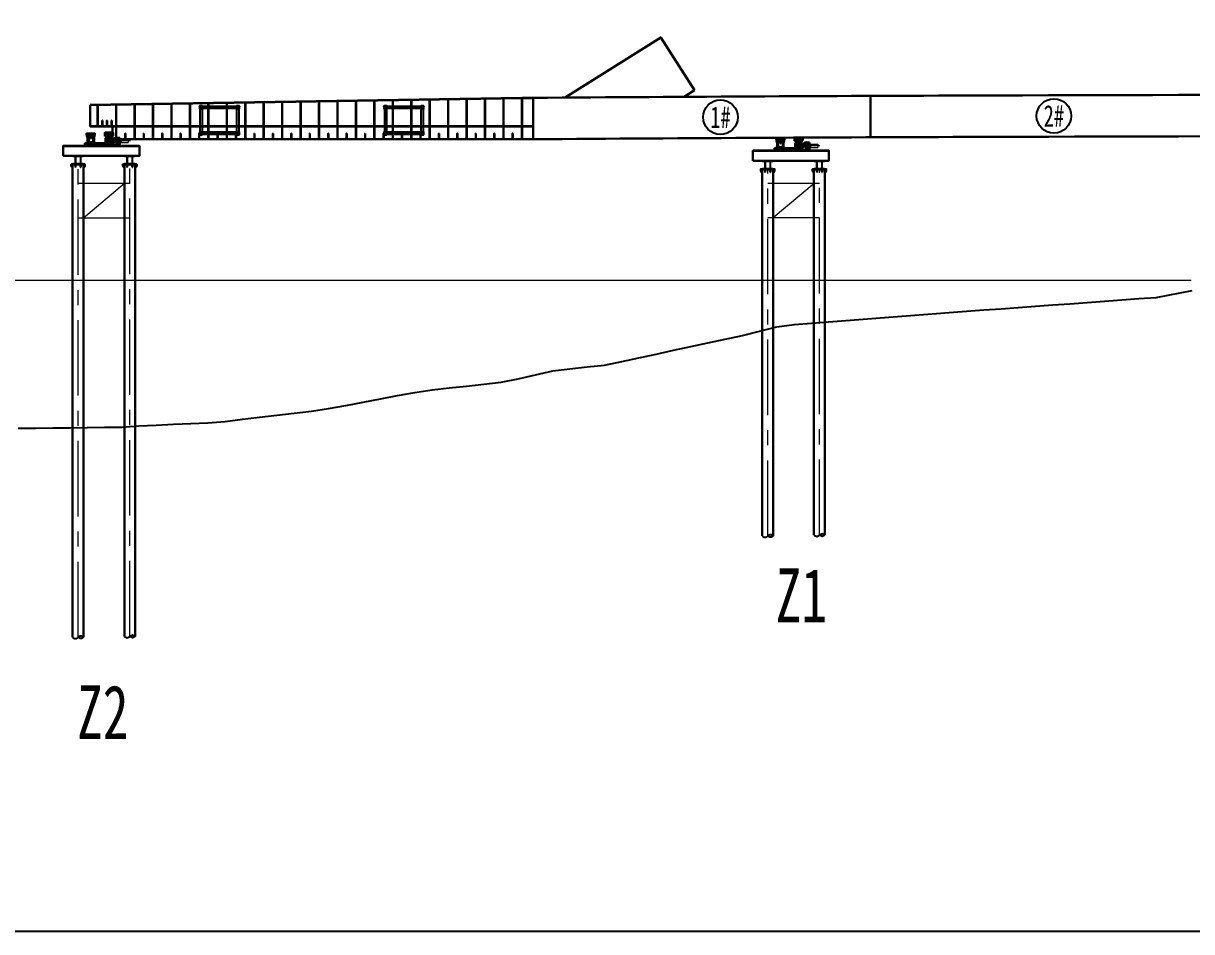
# Model space of a CAD drawing. Extents: x 1767995 to 4174245, y 542814 to 862564.
# Drawn here: x 2002967 to 2070730, y 542814 to 595463 of the extents above; entities that cross this region are included whole.
import ezdxf
from ezdxf.enums import TextEntityAlignment as Align
from ezdxf.lldxf.tags import DXFTag

# ---------------------------------------------------------------- set-up
doc = ezdxf.new("R2010")
doc.units = 0
doc.header["$LTSCALE"] = 3500
for name, pattern in [('ACAD_ISO02W100', [15, 12, -3]), ('CENTER', [2, 1.25, -0.25, 0.25, -0.25]), ('CENTER8', [6.35, 3.96875, -0.79375, 0.79375, -0.79375]), ('CENTERX2', [101.6, 63.5, -12.7, 12.7, -12.7]), ('DASHED', [0.75, 0.5, -0.25]), ('LINEL4', [12.5, 7.5, -2, 1, -2])]:
    doc.linetypes.add(name, pattern=pattern)
doc.layers.get('Defpoints').update_dxf_attribs({"color": 8})
for name, color, linetype, lineweight in [('0 尺寸线', 4, 'Continuous', 18), ('1 BZ 标注', 2, 'Continuous', 13), ('1粗实线', 1, 'Continuous', 30), ('3中心线', 6, 'CENTER', 18), ('5文本', 7, 'Continuous', 15), ('AM_0', 7, 'Continuous', 50), ('中心线', 2, 'CENTER', 15), ('尺寸标注', 3, 'Continuous', 18), ('文字', 7, 'Continuous', 15), ('标注', 3, 'Continuous', 18), ('桥 构造粗实', 1, 'Continuous', 30), ('隐藏 (ISO)', 2, 'DASHED', 9)]:
    doc.layers.add(name, color=color, linetype=linetype, lineweight=lineweight)
for name, color, linetype in [('M_Prof', 2, 'Continuous'), ('卡特粗实线', 7, 'Continuous'), ('点划线', 6, 'CENTER'), ('纵_地面线', 30, 'Continuous')]:
    doc.layers.add(name, color=color, linetype=linetype)
doc.styles.add('图内文字', font='仿宋_GB2312.TTF', dxfattribs={"width": 0.7})
tags = doc.linetypes.add('DASHDOT0', pattern=[1, 0.4, -0.3, 0, -0.3]).pattern_tags.tags
tags[10:11] = [DXFTag(74, 4), DXFTag(75, 0), DXFTag(340, '0'), DXFTag(46, 0.0), DXFTag(50, 0.0), DXFTag(44, 0.0), DXFTag(45, 0.0)]
tags[8:9] = [DXFTag(74, 4), DXFTag(75, 0), DXFTag(340, '0'), DXFTag(46, 0.0), DXFTag(50, 0.0), DXFTag(44, 0.0), DXFTag(45, 0.0)]
tags[6:7] = [DXFTag(74, 4), DXFTag(75, 0), DXFTag(340, '0'), DXFTag(46, 0.0), DXFTag(50, 0.0), DXFTag(44, 0.0), DXFTag(45, 0.0)]
tags[4:5] = [DXFTag(74, 4), DXFTag(75, 0), DXFTag(340, '0'), DXFTag(46, 0.0), DXFTag(50, 0.0), DXFTag(44, 0.0), DXFTag(45, 0.0)]

# ---------------------------------------------------------------- blocks, each defined once
blk = doc.blocks.new('SW_CENTERMARKSYMBOL_15')
at = {"color": 0, "linetype": 'Continuous', "lineweight": 0}
for p, q in [((-1, 0), (-1.21374, 0)), ((0, 0), (-0.5, 0)), ((0, 1), (0, 1.21374)), ((0, 0), (0, 0.5)), ((0, 0), (0, -0.5)), ((0, 0), (0.5, 0)), ((1, 0), (1.21374, 0)), ((0, -1), (0, -1.21374))]:
    blk.add_line(p, q, dxfattribs=at)
blk = doc.blocks.new('1234569')
at = {"layer": '尺寸标注', "color": 7, "linetype": 'CENTER8'}
for p, q in [((-196111, -679551), (-196090, -679551)), ((-196100, -679562), (-196100, -679541)), ((-196100, -679595), (-196100, -679566))]:
    blk.add_line(p, q, dxfattribs=at)
at = {"layer": '尺寸标注', "color": 7}
for points in [[(-196106, -679565), (-196106, -679565, 0.414214), (-196108, -679567), (-196108, -679575)], [(-196093, -679575), (-196093, -679567, 0.414214), (-196095, -679565), (-196095, -679565)]]:
    blk.add_lwpolyline(points, format="xyb", dxfattribs=at)
blk.add_lwpolyline([(-196095, -679575), (-196095, -679600), (-196100, -679603), (-196105, -679600), (-196105, -679575)], dxfattribs=at)
for radius in [15, 10.4]:
    blk.add_circle((-196100, -679551), radius, dxfattribs=at)
blk = doc.blocks.new('456')
at = {"layer": '尺寸标注', "color": 1, "linetype": 'DASHDOT0'}
for p, q in [((-216147, -678337), (-216154, -678337)), ((-216150, -678340), (-216150, -678333))]:
    blk.add_line(p, q, dxfattribs=at)
at = {"layer": '尺寸标注', "color": 1}
blk.add_circle((-216150, -678337), 3.5, dxfattribs=at)
blk = doc.blocks.new('321321')
at = {"layer": '尺寸标注', "color": 1, "linetype": 'DASHDOT0'}
for p, q in [((-216211, -682364), (-216218, -682364)), ((-216214, -682367), (-216214, -682360)), ((-215991, -682364), (-215998, -682364)), ((-215994, -682367), (-215994, -682360)), ((-215771, -682364), (-215778, -682364)), ((-215774, -682367), (-215774, -682360)), ((-215551, -682364), (-215558, -682364)), ((-215554, -682367), (-215554, -682360)), ((-215331, -682364), (-215338, -682364)), ((-215334, -682367), (-215334, -682360))]:
    blk.add_line(p, q, dxfattribs=at)
at = {"layer": '尺寸标注', "color": 1}
for points in [[(-216212, -682367), (-216210, -682364), (-216212, -682360), (-216216, -682361), (-216218, -682364), (-216216, -682367)], [(-215992, -682367), (-215990, -682364), (-215992, -682360), (-215996, -682361), (-215998, -682364), (-215996, -682367)], [(-215772, -682367), (-215770, -682364), (-215772, -682360), (-215776, -682361), (-215778, -682364), (-215776, -682367)], [(-215552, -682367), (-215550, -682364), (-215552, -682360), (-215556, -682361), (-215558, -682364), (-215556, -682367)], [(-215332, -682367), (-215330, -682364), (-215332, -682360), (-215336, -682361), (-215338, -682364), (-215336, -682367)]]:
    blk.add_lwpolyline(points, close=True, dxfattribs=at)
at = {"layer": '尺寸标注', "color": 4}
for centre, radius in [((-216214, -682364), 6), ((-216214, -682364), 5), ((-215994, -682364), 6), ((-215774, -682364), 6), ((-215554, -682364), 6), ((-215334, -682364), 6)]:
    blk.add_circle(centre, radius, dxfattribs=at)
at = {"layer": '尺寸标注', "color": 1}
for centre in [(-216214, -682364), (-215994, -682364), (-215774, -682364), (-215554, -682364), (-215334, -682364)]:
    blk.add_circle(centre, 5, dxfattribs=at)
at = {"layer": '尺寸标注', "color": 251}
for centre in [(-216214, -682364), (-215994, -682364), (-215774, -682364), (-215554, -682364), (-215334, -682364)]:
    blk.add_circle(centre, 3, dxfattribs=at)
blk = doc.blocks.new('0123')
at = {"layer": '尺寸标注', "color": 0}
for p, q in [((-197674, -679484), (-197674, -679478)), ((-197671, -679484), (-197671, -679509)), ((-197670, -679484), (-197670, -679478)), ((-197662, -679478), (-197662, -679484)), ((-197661, -679484), (-197661, -679509))]:
    blk.add_line(p, q, dxfattribs=at)
at = {"layer": '尺寸标注', "color": 0, "linetype": 'DASHDOT0'}
blk.add_line((-197666, -679473), (-197666, -679513), dxfattribs=at)
at = {"layer": '尺寸标注', "color": 0}
for points in [[(-197658, -679478), (-197674, -679478, 0.414214), (-197675, -679479), (-197675, -679484)], [(-197657, -679484), (-197657, -679479, 0.414214), (-197658, -679478), (-197658, -679484)]]:
    blk.add_lwpolyline(points, format="xyb", dxfattribs=at)
blk.add_lwpolyline([(-197671, -679509), (-197661, -679509), (-197666, -679513)], close=True, dxfattribs=at)
blk = doc.blocks.new('23322')
at = {"layer": '尺寸标注', "color": 0}
for p, q in [((39013, 49007), (39030, 49014)), ((39085, 48934), (39092, 48951)), ((39188, 48934), (39181, 48950)), ((39261, 49109), (39244, 49102)), ((39261, 49006), (39244, 49013))]:
    blk.add_line(p, q, dxfattribs=at)
for centre, radius in [((39021, 49010), 9), ((39022, 49106), 9), ((39137, 49058), 90), ((39137, 49058), 90), ((39089, 49173), 9), ((39089, 48942), 9), ((39184, 48942), 9), ((39185, 49173), 9), ((39252, 49010), 9), ((39253, 49105), 9)]:
    blk.add_circle(centre, radius, dxfattribs=at)
blk.add_arc((39137, 49058), 150, 296.46128, 243.53872, dxfattribs=at)
blk = doc.blocks.new('ewqwe')
h = blk.add_hatch()
h.set_pattern_fill('ANSI37', color=5, scale=4)
h.set_pattern_definition([(45, (60193.746, -5943.269), (-8.98025612, 8.98025612), []), (135, (60193.746, -5943.269), (-8.98025612, -8.98025612), [])])
h.paths.add_polyline_path([(965601, 492388), (966080, 492388), (966080, 492408), (965601, 492408)])
at = {"color": 2, "lineweight": 30}
for p, q in [((965601, 492388), (966081, 492388)), ((965601, 492208), (965601, 492378)), ((965601, 492208), (966081, 492208)), ((965601, 492188), (966081, 492188)), ((965651, 492148), (965671, 492148)), ((965706, 492208), (965706, 492368)), ((965726, 492208), (965726, 492368)), ((965831, 492208), (965831, 492368)), ((965851, 492208), (965851, 492368)), ((965956, 492208), (965956, 492368)), ((965976, 492208), (965976, 492368)), ((966011, 492148), (966031, 492148)), ((966081, 492208), (966081, 492378)), ((966081, 492188), (966081, 492208))]:
    blk.add_line(p, q, dxfattribs=at)
at = {"color": 2}
for p, q in [((965601, 492368), (965601, 492388)), ((965601, 492188), (965601, 492208))]:
    blk.add_line(p, q, dxfattribs=at)
at = {"color": 2, "lineweight": 30}
blk.add_lwpolyline([(965601, 492368), (966081, 492368), (966081, 492388)], dxfattribs=at)
at = {"layer": '0 尺寸线'}
blk.add_lwpolyline([(965601, 492388), (966081, 492388), (966081, 492408), (965601, 492408)], close=True, dxfattribs=at)
at = {"layer": '1 BZ 标注'}
for p, q in [((965651, 492148), (965671, 492148)), ((966011, 492148), (966031, 492148))]:
    blk.add_line(p, q, dxfattribs=at)
at = {"layer": '中心线', "linetype": 'CENTERX2'}
for p, q in [((965651, 492188), (965651, 492148)), ((965651, 492188), (965651, 492148)), ((965671, 492188), (965671, 492148)), ((965671, 492188), (965671, 492148)), ((965671, 492148), (966011, 492148)), ((965671, 492148), (966011, 492148)), ((966011, 492188), (966011, 492148)), ((966011, 492188), (966011, 492148)), ((966031, 492188), (966031, 492148)), ((966031, 492188), (966031, 492148))]:
    blk.add_line(p, q, dxfattribs=at)
at = {"layer": '卡特粗实线'}
blk.add_line((965976, 492208), (965996, 492208), dxfattribs=at)
blk = doc.blocks.new('A$C159A2C35')
h = blk.add_hatch()
h.set_pattern_fill('ANSI37', color=5, scale=4)
h.set_pattern_definition([(45, (-904848.285, -497628.079), (-8.98025612, 8.98025612), []), (135, (-904848.285, -497628.079), (-8.98025612, -8.98025612), [])])
h.paths.add_polyline_path([(449, 703), (928, 703), (928, 723), (449, 723)])
at = {"layer": '尺寸标注', "linetype": 'ACAD_ISO02W100', "lineweight": 30, "ltscale": 3}
h = blk.add_hatch(dxfattribs=at)
h.set_pattern_fill('ANSI32', color=3, scale=50)
h.set_pattern_definition([(45, (-39514.227, -48795.501), (-13.258252, 13.258252), []), (45, (-39505.388, -48795.501), (-13.258252, 13.258252), [])])
h.paths.add_polyline_path([(-578, 68), (-578, 48), (-175, 48), (-175, 68)])
at = {"color": 2, "lineweight": 30}
for p, q in [((448, 603), (448, 723)), ((448, 703), (928, 703)), ((553, 603), (553, 683)), ((573, 603), (573, 683)), ((678, 603), (678, 683)), ((698, 603), (698, 683)), ((803, 603), (803, 683)), ((823, 603), (823, 683)), ((928, 603), (928, 703)), ((448, 603), (928, 603)), ((448, 583), (928, 583)), ((473, 533), (473, 583)), ((473, 533), (483, 533)), ((473, 533), (522, 433)), ((483, 533), (483, 583)), ((483, 533), (532, 433)), ((522, 433), (563, 433)), ((563, 433), (563, 583)), ((814, 433), (814, 583)), ((814, 433), (856, 433)), ((894, 533), (846, 433)), ((904, 533), (856, 433)), ((894, 533), (894, 583)), ((904, 533), (904, 583))]:
    blk.add_line(p, q, dxfattribs=at)
at = {"color": 2}
for p, q in [((448, 683), (448, 703)), ((448, 583), (448, 603))]:
    blk.add_line(p, q, dxfattribs=at)
at = {"color": 5, "linetype": 'Continuous', "lineweight": 0}
for p, q in [((-771, 352), (-1493, 352)), ((-771, 172), (-1493, 172)), ((-878, 375), (-879, 375)), ((-873, 369), (-873, 365)), ((-870, 369), (-873, 369)), ((-873, 365), (-873, 352)), ((-870, 365), (-870, 369)), ((-870, 365), (-870, 352)), ((-864, 375), (-865, 375)), ((-771, 394), (-811, 394)), ((-771, 386), (-811, 386)), ((-771, 378), (-811, 378)), ((-771, 126), (-811, 126)), ((-771, 118), (-811, 118)), ((-771, 110), (-811, 110))]:
    blk.add_line(p, q, dxfattribs=at)
at = {"color": 7, "linetype": 'Continuous'}
for p, q in [((-1026, 45), (-588, 45)), ((-923, 45), (-952, 45)), ((-667, 45), (-724, 45)), ((-588, 45), (-576, 45)), ((-118, 45), (-576, 45)), ((684, 131), (688, 131)), ((686, 418), (690, 418))]:
    blk.add_line(p, q, dxfattribs=at)
at = {"color": 6, "linetype": 'Continuous'}
blk.add_line((-578, 424), (-175, 424), dxfattribs=at)
at = {"color": 5, "linetype": 'Continuous'}
for p, q in [((-546, 98), (-546, 424)), ((-207, 424), (-207, 98))]:
    blk.add_line(p, q, dxfattribs=at)
at = {"color": 5, "linetype": 'DASHED'}
for p, q in [((553, 433), (553, 583)), ((824, 433), (824, 583))]:
    blk.add_line(p, q, dxfattribs=at)
at = {"color": 2, "lineweight": 30}
blk.add_lwpolyline([(448, 683), (928, 683)], dxfattribs=at)
at = {"color": 5, "linetype": 'Continuous', "lineweight": 0}
for points in [[(-879, 375), (-879, 380), (-879, 382)], [(-864, 382), (-864, 382), (-864, 382), (-866, 382), (-867, 382), (-870, 382), (-872, 382), (-875, 382), (-877, 382), (-878, 382), (-879, 382), (-879, 382)], [(-864, 382), (-864, 380), (-864, 375)]]:
    blk.add_lwpolyline(points, dxfattribs=at)
blk.add_lwpolyline([(-811, 95), (-811, 410, -0.414214), (-809, 412), (-773, 412, -0.414214), (-771, 410), (-771, 95, -0.414214), (-773, 93), (-809, 93, -0.414214)], format="xyb", close=True, dxfattribs=at)
for points in [[(-603, 287), (-751, 287, -0.414214), (-753, 289), (-753, 310, 0.414214), (-755, 312), (-771, 312)], [(-771, 212), (-755, 212, 0.414214), (-753, 214), (-753, 235, -0.414214), (-751, 237), (-603, 237, 0.414214), (-598, 242), (-598, 282, 0.414214), (-603, 287)]]:
    blk.add_lwpolyline(points, format="xyb", dxfattribs=at)
at = {"color": 7, "linetype": 'Continuous'}
for centre, radius in [((686, 131), 8.26), ((686, 131), 7.14), ((688, 418), 8.26), ((688, 418), 7.14), ((686, 131), 2), ((688, 418), 2)]:
    blk.add_circle(centre, radius, dxfattribs=at)
at = {"color": 5, "linetype": 'Continuous', "lineweight": 0}
for points, knots in [([(-873, 369), (-875, 369), (-876, 370), (-878, 371), (-878, 371)], [0, 0, 0, 0, 0.993902, 1, 1, 1, 1]), ([(-865, 371), (-866, 371), (-867, 370), (-869, 369), (-870, 369)], [0, 0, 0, 0, 0.587839, 1, 1, 1, 1])]:
    blk.add_open_spline(points, degree=3, knots=knots, dxfattribs=at)
at = {"color": 7, "linetype": 'Continuous'}
for points in [[(680, 125), (680, 126), (678, 127), (678, 130), (678, 133), (679, 136), (681, 138), (683, 139), (686, 140), (689, 139), (692, 138), (694, 135), (695, 133), (695, 130), (694, 127), (692, 125), (690, 123), (687, 122), (684, 122), (682, 123), (681, 125), (680, 125)], [(682, 412), (682, 413), (680, 414), (680, 417), (680, 420), (681, 423), (683, 425), (685, 426), (688, 427), (691, 426), (694, 425), (696, 423), (697, 420), (697, 417), (696, 414), (694, 412), (692, 410), (689, 409), (686, 410), (684, 411), (683, 412), (682, 412)]]:
    blk.add_open_spline(points, degree=3, knots=[0, 0, 0, 0, 0.053715, 0.10743, 0.161125, 0.214803, 0.268509, 0.322226, 0.375879, 0.429453, 0.483028, 0.536683, 0.5904, 0.644106, 0.697784, 0.751479, 0.805199, 0.858879, 0.912473, 0.966037, 1, 1, 1, 1], dxfattribs=at)
at = {"layer": '0 尺寸线'}
blk.add_lwpolyline([(449, 703), (928, 703), (928, 723), (449, 723)], close=True, dxfattribs=at)
at = {"layer": '1 BZ 标注'}
for p, q in [((928, 703), (928, 683)), ((-1493, 352), (-1493, 172)), ((928, 603), (928, 583))]:
    blk.add_line(p, q, dxfattribs=at)
at = {"layer": 'AM_0', "color": 7, "lineweight": 30}
for p, q in [((-1010, 453), (-1010, 45)), ((-841, 453), (-1010, 453)), ((-990, 453), (-990, 45)), ((-877, 45), (-877, 0)), ((-841, 45), (-841, 453)), ((-811, 453), (-841, 453)), ((-811, 45), (-811, 453)), ((-761, 453), (-811, 453)), ((1006, 45), (1006, 135)), ((1026, 45), (1026, 135))]:
    blk.add_line(p, q, dxfattribs=at)
for points in [[(-1026, 45), (1026, 45), (1026, 0), (-1026, 0)], [(386, 65), (986, 65), (986, 45), (386, 45)]]:
    blk.add_lwpolyline(points, close=True, dxfattribs=at)
blk.add_lwpolyline([(1026, 135), (-511, 135, -0.414214), (-661, 285), (-661, 353, 0.414491), (-761, 453)], format="xyb", dxfattribs=at)
blk.add_lwpolyline([(-678, 45), (-678, 48), (-576, 48), (346, 48), (346, 45)], dxfattribs=at)
at = {"layer": '中心线', "linetype": 'CENTERX2'}
blk.add_line((688, 610), (688, 363), dxfattribs=at)
at = {"layer": '卡特粗实线'}
blk.add_line((823, 603), (843, 603), dxfattribs=at)
at = {"layer": '尺寸标注', "color": 253, "linetype": 'LINEL4'}
for p, q in [((-1611, 262), (-207, 262)), ((-377, -88), (-377, 571)), ((-377, 571), (-377, -88)), ((-377, -22), (-377, 522)), ((-326, 386), (-333, 369)), ((546, 440), (546, 65)), ((546, 121), (826, 121)), ((596, 205), (596, 143)), ((776, 205), (776, 143)), ((827, 440), (826, 65))]:
    blk.add_line(p, q, dxfattribs=at)
at = {"layer": '尺寸标注', "color": 4}
for p, q in [((-811, 402), (-811, 343)), ((-811, 388), (-811, 45)), ((-811, 93), (-811, 153)), ((-811, 45), (1026, 45)), ((-227, 98), (-527, 98)), ((-522, 48), (-522, 48)), ((-514, 48), (-514, 48)), ((-444, 128), (-310, 128)), ((-385, 45), (-385, 45)), ((-381, 45), (-381, 45)), ((-373, 45), (-373, 45)), ((-369, 45), (-369, 45)), ((-244, 68), (-244, 68)), ((-228, 68), (-228, 68)), ((346, 45), (346, 135)), ((366, 45), (366, 135)), ((506, 65), (686, 65)), ((686, 143), (586, 125)), ((686, 65), (866, 65))]:
    blk.add_line(p, q, dxfattribs=at)
at = {"layer": '尺寸标注', "color": 8, "linetype": 'ACAD_ISO02W100'}
for p, q in [((-661, 272), (-811, 272)), ((-661, 252), (-811, 252))]:
    blk.add_line(p, q, dxfattribs=at)
at = {"layer": '尺寸标注', "color": 6}
blk.add_line((947, 45), (-811, 45), dxfattribs=at)
at = {"layer": '尺寸标注', "color": 6, "lineweight": 30}
for p, q in [((-708, 291), (-708, 327)), ((-708, 291), (-708, 327)), ((-708, 197), (-708, 233)), ((-708, 197), (-708, 233)), ((-706, 329), (-578, 329)), ((-706, 289), (-578, 289)), ((-706, 235), (-578, 235)), ((-706, 195), (-578, 195)), ((-175, 63), (-175, 58))]:
    blk.add_line(p, q, dxfattribs=at)
at = {"layer": '尺寸标注', "color": 4, "linetype": 'ACAD_ISO02W100'}
for p, q in [((-673, 289), (-673, 329)), ((-673, 287), (-673, 237)), ((-673, 237), (-673, 287)), ((-673, 195), (-673, 235)), ((-648, 289), (-648, 329)), ((-648, 237), (-648, 287)), ((-648, 195), (-648, 235)), ((-623, 289), (-623, 329)), ((-623, 287), (-623, 237)), ((-623, 237), (-623, 287)), ((-623, 195), (-623, 235))]:
    blk.add_line(p, q, dxfattribs=at)
at = {"layer": '尺寸标注', "color": 1, "linetype": 'CENTER8'}
blk.add_line((-633, 109), (327, 109), dxfattribs=at)
at = {"layer": '尺寸标注', "color": 2}
blk.add_line((-578, 87), (-578, 424), dxfattribs=at)
at = {"layer": '尺寸标注', "color": 6, "linetype": 'ACAD_ISO02W100', "lineweight": 30, "ltscale": 3}
for p, q in [((-578, 98), (-175, 98)), ((-578, 68), (-175, 68))]:
    blk.add_line(p, q, dxfattribs=at)
at = {"layer": '尺寸标注', "color": 8}
for p, q in [((-526, 53), (-522, 57)), ((-526, 53), (-526, 48)), ((-522, 88), (-518, 90)), ((-522, 68), (-522, 88)), ((-522, 68), (-522, 57)), ((-518, 90), (-514, 88)), ((-514, 88), (-514, 68)), ((-514, 68), (-514, 57)), ((-514, 57), (-510, 53)), ((-510, 53), (-510, 48)), ((-385, 53), (-381, 57)), ((-385, 53), (-385, 48)), ((-381, 88), (-377, 90)), ((-381, 68), (-381, 88)), ((-381, 68), (-381, 57)), ((-377, 90), (-373, 88)), ((-373, 88), (-373, 68)), ((-373, 68), (-373, 57)), ((-373, 57), (-369, 53)), ((-369, 53), (-369, 48)), ((-244, 53), (-240, 57)), ((-244, 53), (-244, 48)), ((-240, 88), (-236, 90)), ((-240, 68), (-240, 88)), ((-240, 68), (-240, 57)), ((-240, 57), (-240, 57)), ((-236, 90), (-232, 88)), ((-232, 88), (-232, 68)), ((-232, 68), (-232, 57)), ((-232, 57), (-228, 53)), ((-228, 53), (-228, 48)), ((423, 73), (449, 73)), ((423, 65), (423, 73)), ((449, 65), (423, 65)), ((426, 17), (426, 65)), ((426, 17), (436, 13)), ((427, 27), (427, 73)), ((427, 17), (427, 45)), ((443, 25), (429, 25)), ((436, 13), (446, 17)), ((445, 27), (445, 73)), ((446, 17), (446, 65)), ((446, 17), (446, 45)), ((449, 73), (449, 65)), ((515, 100), (522, 103)), ((515, 100), (515, 55)), ((522, 103), (522, 55)), ((522, 103), (529, 100)), ((529, 100), (529, 55)), ((538, 540), (538, 443)), ((538, 443), (553, 438)), ((546, 205), (826, 205)), ((553, 438), (553, 423)), ((553, 423), (820, 423)), ((563, 125), (586, 125)), ((586, 125), (686, 143)), ((686, 143), (786, 125)), ((786, 125), (810, 125)), ((834, 443), (820, 438)), ((820, 423), (820, 438)), ((834, 443), (834, 540)), ((850, 103), (843, 100)), ((843, 100), (843, 55)), ((843, 95), (843, 55)), ((850, 103), (850, 55)), ((857, 100), (850, 103)), ((850, 100), (850, 55)), ((857, 100), (857, 55)), ((857, 95), (857, 55)), ((924, 73), (948, 73)), ((924, 65), (924, 73)), ((948, 65), (924, 65)), ((926, 16), (926, 65)), ((926, 16), (936, 13)), ((927, 26), (927, 73)), ((927, 16), (927, 45)), ((943, 24), (929, 24)), ((936, 13), (946, 16)), ((945, 26), (945, 73)), ((946, 16), (946, 65)), ((946, 16), (946, 45)), ((948, 73), (948, 65))]:
    blk.add_line(p, q, dxfattribs=at)
at = {"layer": '尺寸标注', "color": 8, "linetype": 'DASHDOT0'}
for p, q in [((-518, 68), (-518, 90)), ((-377, 68), (-377, 90)), ((-236, 68), (-236, 90))]:
    blk.add_line(p, q, dxfattribs=at)
at = {"layer": '尺寸标注', "color": 1}
blk.add_line((-501, 314), (-484, 307), dxfattribs=at)
at = {"layer": '尺寸标注', "color": 4, "linetype": 'ACAD_ISO02W100', "lineweight": 30, "ltscale": 3}
for p, q in [((-392, 127), (-392, 515)), ((-362, 127), (-362, 515))]:
    blk.add_line(p, q, dxfattribs=at)
at = {"layer": '尺寸标注', "color": 0}
blk.add_line((324, 45), (924, 45), dxfattribs=at)
at = {"layer": '尺寸标注', "color": 8, "linetype": 'CENTER8'}
for p, q in [((436, 25), (436, 73)), ((936, 24), (936, 73))]:
    blk.add_line(p, q, dxfattribs=at)
at = {"layer": '尺寸标注', "color": 1, "lineweight": 30}
for p, q in [((497, 540), (497, 65)), ((497, 540), (875, 540)), ((502, 545), (870, 545)), ((538, 581), (538, 564)), ((539, 563), (838, 563)), ((539, 562), (585, 551)), ((836, 583), (540, 583)), ((586, 551), (787, 551)), ((586, 549), (586, 545)), ((786, 545), (786, 549)), ((787, 551), (837, 562)), ((838, 564), (838, 581)), ((875, 540), (875, 65))]:
    blk.add_line(p, q, dxfattribs=at)
at = {"layer": '尺寸标注', "color": 1, "linetype": 'LINEL4'}
for p, q in [((586, 551), (586, 205)), ((786, 551), (786, 205))]:
    blk.add_line(p, q, dxfattribs=at)
at = {"layer": '尺寸标注', "color": 6, "lineweight": 30}
for points in [[(-1021, 361), (-1026, 361), (-1026, 163), (-1021, 163)], [(-1016, 163), (-1010, 163), (-1010, 361), (-1016, 361)], [(-578, 68), (-578, 424), (-546, 424), (-546, 98)], [(-546, 98), (-546, 424), (-207, 424), (-207, 98)], [(-207, 98), (-207, 424), (-175, 424), (-175, 68)]]:
    blk.add_lwpolyline(points, dxfattribs=at)
at = {"layer": '尺寸标注', "color": 2}
blk.add_lwpolyline([(-705, 329), (-665, 329), (-665, 334), (-705, 334)], close=True, dxfattribs=at)
at = {"layer": '尺寸标注', "color": 3}
blk.add_lwpolyline([(-623, 339, 0.414214), (-626, 342), (-653, 342), (-663, 342), (-670, 342, 0.414214), (-673, 339), (-673, 335), (-665, 335), (-665, 329), (-673, 329), (-673, 178, 0.414583), (-670, 175), (-626, 175, 0.413844), (-623, 178)], format="xyb", close=True, dxfattribs=at)
at = {"layer": '尺寸标注', "color": 7, "linetype": 'ACAD_ISO02W100'}
blk.add_lwpolyline([(327, 115), (-633, 115), (-633, 103), (327, 103)], close=True, dxfattribs=at)
at = {"layer": '尺寸标注', "color": 3, "linetype": 'ACAD_ISO02W100', "lineweight": 30, "ltscale": 3}
blk.add_lwpolyline([(-578, 48), (-175, 48), (-175, 68), (-578, 68)], close=True, dxfattribs=at)
at = {"layer": '尺寸标注', "color": 4, "lineweight": 30}
blk.add_lwpolyline([(-542, 545), (-212, 545), (-212, 515), (-542, 515)], close=True, dxfattribs=at)
at = {"layer": '尺寸标注', "color": 4, "linetype": 'ACAD_ISO02W100', "lineweight": 30, "ltscale": 3}
for points in [[(-542, 128), (-542, 515), (-512, 515), (-512, 128)], [(-242, 128), (-242, 515), (-212, 515), (-212, 127)]]:
    blk.add_lwpolyline(points, dxfattribs=at)
at = {"layer": '尺寸标注', "color": 4, "lineweight": 30}
blk.add_lwpolyline([(-542, 113, 0.414214), (-527, 98), (-227, 98, 0.414214), (-212, 113), (-212, 128), (-542, 128)], format="xyb", close=True, dxfattribs=at)
at = {"layer": '尺寸标注', "color": 4}
for points in [[(534, 45), (534, 55), (510, 55), (510, 45)], [(838, 45), (838, 55), (862, 55), (862, 45)]]:
    blk.add_lwpolyline(points, dxfattribs=at)
at = {"layer": '尺寸标注', "color": 8}
for points in [[(533, 55), (511, 55), (511, 48), (533, 48)], [(839, 55), (861, 55), (861, 48), (839, 48)]]:
    blk.add_lwpolyline(points, close=True, dxfattribs=at)
for points in [[(563, 125), (563, 178), (546, 178), (546, 205)], [(810, 125), (810, 178), (826, 178), (826, 205)]]:
    blk.add_lwpolyline(points, dxfattribs=at)
at = {"layer": '尺寸标注', "color": 6, "lineweight": 50}
blk.add_circle((-1018, 305), 4.84, dxfattribs=at)
at = {"layer": '尺寸标注', "color": 6, "lineweight": 30}
blk.add_circle((-1018, 218), 4.84, dxfattribs=at)
at = {"layer": '尺寸标注', "color": 252, "lineweight": 50}
for centre, radius in [((-1018, 305), 3.24), ((-1018, 218), 3.24), ((-1018, 305), 1.71), ((-1018, 218), 1.71)]:
    blk.add_circle(centre, radius, dxfattribs=at)
at = {"layer": '尺寸标注', "color": 6, "lineweight": 50}
for centre, start, end in [((-1018, 363), 203.39093, 336.60907), ((-1018, 161), 22.74399, 157.25601)]:
    blk.add_arc(centre, 4.84, start, end, dxfattribs=at)
at = {"layer": '尺寸标注', "color": 252, "lineweight": 50}
for centre, start, end in [((-1018, 363), 216.35681, 323.64319), ((-1018, 161), 35.26085, 144.73915)]:
    blk.add_arc(centre, 3.24, start, end, dxfattribs=at)
at = {"layer": '尺寸标注', "color": 6, "lineweight": 30}
for centre, start, end in [((-706, 327), 90, 180), ((-706, 291), 180, 270), ((-706, 233), 90, 180), ((-706, 197), 180, 270)]:
    blk.add_arc(centre, 2, start, end, dxfattribs=at)
at = {"layer": '尺寸标注', "color": 8}
for centre, start, end in [((429, 27), 180, 270), ((443, 27), 270, 0), ((929, 26), 180, 270), ((943, 26), 270, 0)]:
    blk.add_arc(centre, 2, start, end, dxfattribs=at)
at = {"layer": '尺寸标注', "color": 1}
blk.add_arc((502, 540), 5, 90, 180, dxfattribs=at)
at = {"layer": '尺寸标注', "color": 1, "lineweight": 30}
for centre, radius, start, end in [((540, 581), 2, 91.83477, 180.00189), ((540, 564), 2, 180.00189, 221.3973), ((540, 564), 2, 221.3973, 246.96415), ((584, 549), 2, 41.43658, 66.96415), ((584, 549), 2, 0.00255, 41.43658), ((788, 549), 2, 138.60095, 180.00255), ((788, 549), 2, 113.0462, 138.60095), ((836, 581), 2, 359.99798, 90), ((836, 564), 2, 293.0462, 318.6105), ((836, 564), 2, 318.6105, 359.99798), ((870, 540), 5, 0, 90)]:
    blk.add_arc(centre, radius, start, end, dxfattribs=at)
at = {"layer": '尺寸标注', "color": 4}
for points in [[(686, 140), (686, 140), (687, 140), (689, 139), (692, 138), (694, 135), (695, 133), (695, 130), (694, 127), (692, 125), (690, 123), (688, 122), (687, 122), (686, 122)], [(688, 427), (688, 427), (689, 427), (691, 426), (694, 425), (696, 423), (697, 420), (697, 417), (696, 414), (694, 412), (692, 410), (690, 410), (689, 409), (688, 409)]]:
    blk.add_open_spline(points, degree=3, knots=[0.3737289, 0.3737289, 0.3737289, 0.3737289, 0.3758789, 0.4294528, 0.4830281, 0.5366835, 0.5904001, 0.6441057, 0.6977838, 0.7514791, 0.8051994, 0.8588792, 0.8737029, 0.8737029, 0.8737029, 0.8737029], dxfattribs=at)
at = {"color": 7, "linetype": 'Continuous', "lineweight": 0, "xscale": -10, "yscale": 10, "zscale": 10}
for p in [(686, 131), (688, 418)]:
    blk.add_blockref('SW_CENTERMARKSYMBOL_15', p, dxfattribs=at)
at = {"layer": '1 BZ 标注'}
blk.add_blockref('ewqwe', (-966218, -491643), dxfattribs=at)
at = {"layer": '尺寸标注', "color": 4}
for name, p in [('1234569', (195274, 680028)), ('321321', (215631, 682473)), ('456', (215567, 678446)), ('456', (215567, 678446)), ('1234569', (195538, 679999)), ('456', (215787, 678446)), ('456', (215787, 678446)), ('1234569', (195909, 679999)), ('456', (216007, 678446)), ('456', (216007, 678446)), ('456', (216227, 678446)), ('456', (216227, 678446)), ('456', (216447, 678446)), ('456', (216447, 678446)), ('1234569', (197077, 679710))]:
    blk.add_blockref(name, p, dxfattribs=at)
at = {"layer": '尺寸标注', "color": 3}
blk.add_blockref('0123', (196973, 679818), dxfattribs=at)
at = {"layer": '尺寸标注', "color": 7}
blk.add_blockref('23322', (-39514, -48796), dxfattribs=at)
blk = doc.blocks.new('RETRET')
at = {"layer": 'M_Prof', "color": 7}
for p, q in [((3109876, -4114864), (3109876, -4116146)), ((3111878, -4114745), (3109996, -4114745)), ((3111878, -4114866), (3109996, -4114866)), ((3109997, -4114864), (3109997, -4116146)), ((3111876, -4116146), (3111876, -4114864)), ((3111997, -4116146), (3111997, -4114864)), ((3111878, -4116145), (3109996, -4116145)), ((3111878, -4116266), (3109996, -4116266))]:
    blk.add_line(p, q, dxfattribs=at)
at = {"layer": '点划线', "color": 7}
for p, q in [((3111937, -4114805), (3109937, -4114805)), ((3111937, -4116205), (3109937, -4116205))]:
    blk.add_line(p, q, dxfattribs=at)
at = {"layer": '隐藏 (ISO)', "color": 7}
for p, q in [((3109837, -4114736), (3109867, -4114706)), ((3109837, -4114736), (3109837, -4114875)), ((3109837, -4114875), (3109867, -4114905)), ((3110006, -4114706), (3109867, -4114706)), ((3109867, -4114905), (3110006, -4114905)), ((3110036, -4114736), (3110006, -4114706)), ((3110036, -4114875), (3110006, -4114905)), ((3110036, -4114875), (3110036, -4114736)), ((3111837, -4114736), (3111867, -4114706)), ((3111837, -4114736), (3111837, -4114875)), ((3111837, -4114875), (3111867, -4114905)), ((3112006, -4114706), (3111867, -4114706)), ((3111867, -4114905), (3112006, -4114905)), ((3112036, -4114736), (3112006, -4114706)), ((3112036, -4114875), (3112006, -4114905)), ((3112036, -4114875), (3112036, -4114736)), ((3109837, -4116136), (3109867, -4116106)), ((3109837, -4116136), (3109837, -4116275)), ((3109837, -4116275), (3109867, -4116305)), ((3110006, -4116106), (3109867, -4116106)), ((3109867, -4116305), (3110006, -4116305)), ((3110036, -4116136), (3110006, -4116106)), ((3110036, -4116275), (3110006, -4116305)), ((3110036, -4116275), (3110036, -4116136)), ((3111837, -4116136), (3111867, -4116106)), ((3111837, -4116136), (3111837, -4116275)), ((3111837, -4116275), (3111867, -4116305)), ((3112006, -4116106), (3111867, -4116106)), ((3111867, -4116305), (3112006, -4116305)), ((3112036, -4116136), (3112006, -4116106)), ((3112036, -4116275), (3112006, -4116305)), ((3112036, -4116275), (3112036, -4116136))]:
    blk.add_line(p, q, dxfattribs=at)
at = {"layer": '隐藏 (ISO)', "color": 7, "ltscale": 0.4}
for p, q in [((3110036, -4114805), (3109837, -4114805)), ((3112036, -4114805), (3111837, -4114805)), ((3110036, -4116205), (3109837, -4116205)), ((3112036, -4116205), (3111837, -4116205))]:
    blk.add_line(p, q, dxfattribs=at)
at = {"layer": '隐藏 (ISO)', "color": 7}
for points in [[(3109837, -4114756), (3110036, -4114756), (3110036, -4114765), (3109837, -4114765)], [(3109837, -4114855), (3110036, -4114855), (3110036, -4114845), (3109837, -4114845)], [(3109891, -4114706), (3109898, -4114706), (3109898, -4114756), (3109891, -4114756)], [(3109891, -4114905), (3109898, -4114905), (3109898, -4114855), (3109891, -4114855)], [(3109983, -4114706), (3109976, -4114706), (3109976, -4114756), (3109983, -4114756)], [(3109983, -4114905), (3109976, -4114905), (3109976, -4114855), (3109983, -4114855)], [(3111837, -4114756), (3112036, -4114756), (3112036, -4114765), (3111837, -4114765)], [(3111837, -4114855), (3112036, -4114855), (3112036, -4114845), (3111837, -4114845)], [(3111891, -4114706), (3111898, -4114706), (3111898, -4114756), (3111891, -4114756)], [(3111891, -4114905), (3111898, -4114905), (3111898, -4114855), (3111891, -4114855)], [(3111983, -4114706), (3111976, -4114706), (3111976, -4114756), (3111983, -4114756)], [(3111983, -4114905), (3111976, -4114905), (3111976, -4114855), (3111983, -4114855)], [(3109837, -4116156), (3110036, -4116156), (3110036, -4116165), (3109837, -4116165)], [(3109837, -4116255), (3110036, -4116255), (3110036, -4116245), (3109837, -4116245)], [(3109891, -4116305), (3109898, -4116305), (3109898, -4116255), (3109891, -4116255)], [(3109983, -4116106), (3109976, -4116106), (3109976, -4116156), (3109983, -4116156)], [(3109983, -4116305), (3109976, -4116305), (3109976, -4116255), (3109983, -4116255)], [(3111837, -4116156), (3112036, -4116156), (3112036, -4116165), (3111837, -4116165)], [(3111837, -4116255), (3112036, -4116255), (3112036, -4116245), (3111837, -4116245)], [(3111983, -4116106), (3111976, -4116106), (3111976, -4116156), (3111983, -4116156)], [(3111983, -4116305), (3111976, -4116305), (3111976, -4116255), (3111983, -4116255)]]:
    blk.add_lwpolyline(points, close=True, dxfattribs=at)
at = {"layer": '隐藏 (ISO)', "color": 7, "elevation": 0}
for points in [[(3111881, -4116106), (3111888, -4116106), (3111888, -4116156), (3111881, -4116156)], [(3111881, -4116305), (3111888, -4116305), (3111888, -4116255), (3111881, -4116255)]]:
    blk.add_lwpolyline(points, close=True, dxfattribs=at)
at = {"layer": '隐藏 (ISO)', "color": 7, "ltscale": 0.2}
for centre, radius in [((3109937, -4114805), 84.5), ((3109937, -4114805), 78.7), ((3111937, -4114805), 84.5), ((3111937, -4114805), 78.7), ((3109937, -4116205), 84.5), ((3109937, -4116205), 78.7), ((3111937, -4116205), 84.5), ((3111937, -4116205), 78.7)]:
    blk.add_circle(centre, radius, dxfattribs=at)
blk = doc.blocks.new('水电费水电费是说估分')
at = {"layer": '1粗实线', "color": 1}
for p, q in [((6212056, 1549910), (6235456, 1550291)), ((6212056, 1549894), (6235456, 1550275)), ((6212056, 1548742), (6212056, 1549910)), ((6212450, 1548758), (6212450, 1549900)), ((6212462, 1548758), (6212462, 1549900)), ((6213450, 1548758), (6213450, 1549916)), ((6213462, 1548758), (6213462, 1549917)), ((6214450, 1548758), (6214450, 1549933)), ((6214462, 1548758), (6214462, 1549933)), ((6215450, 1548758), (6215450, 1549949)), ((6215462, 1548758), (6215462, 1549949)), ((6216450, 1548758), (6216450, 1549965)), ((6216462, 1548758), (6216462, 1549966)), ((6217450, 1548758), (6217450, 1549982)), ((6217462, 1548758), (6217462, 1549982)), ((6218450, 1548758), (6218450, 1549998)), ((6218462, 1548758), (6218462, 1549998)), ((6219450, 1548758), (6219450, 1550014)), ((6219462, 1548758), (6219462, 1550015)), ((6220450, 1550031), (6220450, 1548758)), ((6220462, 1550031), (6220462, 1548758)), ((6221450, 1550047), (6221450, 1548758)), ((6221462, 1550047), (6221462, 1548758)), ((6222450, 1550063), (6222450, 1548758)), ((6222462, 1550063), (6222462, 1548758)), ((6223450, 1550080), (6223450, 1548758)), ((6223462, 1550080), (6223462, 1548758)), ((6224450, 1550096), (6224450, 1548758)), ((6224462, 1550096), (6224462, 1548758)), ((6225450, 1550112), (6225450, 1548758)), ((6225462, 1550112), (6225462, 1548758)), ((6226450, 1550128), (6226450, 1548758)), ((6226462, 1550129), (6226462, 1548758)), ((6227450, 1550145), (6227450, 1548758)), ((6227462, 1550145), (6227462, 1548758)), ((6228450, 1550161), (6228450, 1548758)), ((6228462, 1550161), (6228462, 1548758)), ((6229450, 1550150), (6229450, 1548758)), ((6229462, 1550150), (6229462, 1548758)), ((6230450, 1550194), (6230450, 1548758)), ((6230462, 1550194), (6230462, 1548758)), ((6231450, 1550210), (6231450, 1548758)), ((6231462, 1550210), (6231462, 1548758)), ((6232450, 1550226), (6232450, 1548758)), ((6232462, 1550226), (6232462, 1548758)), ((6233450, 1550243), (6233450, 1548758)), ((6233462, 1550243), (6233462, 1548758)), ((6234450, 1550259), (6234450, 1548758)), ((6234462, 1550259), (6234462, 1548758)), ((6235450, 1550275), (6235450, 1548758)), ((6235456, 1550291), (6236056, 1550291)), ((6235456, 1550275), (6236056, 1550275)), ((6235462, 1550275), (6235462, 1548758)), ((6236056, 1550248), (6236056, 1548042)), ((6236056, 1548042), (6236056, 1550248)), ((6236056, 1548758), (6212056, 1548758)), ((6236056, 1548742), (6212056, 1548742)), ((6212462, 1548758), (6212450, 1548758)), ((6213462, 1548758), (6213450, 1548758)), ((6213450, 1548058), (6213450, 1548742)), ((6213462, 1548058), (6213462, 1548742)), ((6214462, 1548758), (6214450, 1548758)), ((6214450, 1548058), (6214450, 1548742)), ((6214462, 1548058), (6214462, 1548742)), ((6215462, 1548758), (6215450, 1548758)), ((6215450, 1548058), (6215450, 1548742)), ((6215462, 1548058), (6215462, 1548742)), ((6216462, 1548758), (6216450, 1548758)), ((6216450, 1548058), (6216450, 1548742)), ((6216462, 1548058), (6216462, 1548742)), ((6217462, 1548758), (6217450, 1548758)), ((6217450, 1548058), (6217450, 1548742)), ((6217462, 1548058), (6217462, 1548742)), ((6218462, 1548758), (6218450, 1548758)), ((6218450, 1548058), (6218450, 1548742)), ((6218462, 1548058), (6218462, 1548742)), ((6219450, 1548058), (6219450, 1548742)), ((6219462, 1548058), (6219462, 1548742)), ((6220450, 1548742), (6220450, 1548058)), ((6220462, 1548742), (6220462, 1548058)), ((6221450, 1548742), (6221450, 1548058)), ((6221462, 1548742), (6221462, 1548058)), ((6222450, 1548742), (6222450, 1548058)), ((6222462, 1548742), (6222462, 1548058)), ((6223450, 1548742), (6223450, 1548058)), ((6223462, 1548742), (6223462, 1548058)), ((6224450, 1548742), (6224450, 1548058)), ((6224462, 1548742), (6224462, 1548058)), ((6225450, 1548742), (6225450, 1548058)), ((6225462, 1548742), (6225462, 1548058)), ((6226450, 1548742), (6226450, 1548058)), ((6226462, 1548742), (6226462, 1548058)), ((6227450, 1548742), (6227450, 1548058)), ((6227462, 1548742), (6227462, 1548058)), ((6228450, 1548742), (6228450, 1548058)), ((6228462, 1548742), (6228462, 1548058)), ((6229450, 1548742), (6229450, 1548058)), ((6229462, 1548742), (6229462, 1548058)), ((6230450, 1548742), (6230450, 1548058)), ((6230462, 1548742), (6230462, 1548058)), ((6231450, 1548742), (6231450, 1548058)), ((6231462, 1548742), (6231462, 1548058)), ((6232450, 1548742), (6232450, 1548058)), ((6232462, 1548742), (6232462, 1548058)), ((6233450, 1548742), (6233450, 1548058)), ((6233462, 1548742), (6233462, 1548058)), ((6234450, 1548742), (6234450, 1548058)), ((6234462, 1548742), (6234462, 1548058)), ((6235450, 1548742), (6235450, 1548058)), ((6235462, 1548742), (6235462, 1548058)), ((6236056, 1548058), (6213256, 1548058)), ((6236056, 1548042), (6213256, 1548042)), ((6219462, 1548058), (6220450, 1548058)), ((6220462, 1548058), (6220450, 1548058)), ((6221462, 1548058), (6221450, 1548058)), ((6229462, 1548058), (6230450, 1548058))]:
    blk.add_line(p, q, dxfattribs=at)
for points in [[(6212718, 1549058), (6212706, 1549058), (6212706, 1548758), (6212718, 1548758), (6212718, 1549058)], [(6212968, 1549058), (6212956, 1549058), (6212956, 1548758), (6212968, 1548758), (6212968, 1549058)], [(6213218, 1549058), (6213206, 1549058), (6213206, 1548758), (6213218, 1548758), (6213218, 1549058)], [(6213256, 1548742), (6213256, 1548042)], [(6213962, 1548358), (6213950, 1548358), (6213950, 1548058), (6213962, 1548058), (6213962, 1548358)], [(6214962, 1548358), (6214950, 1548358), (6214950, 1548058), (6214962, 1548058), (6214962, 1548358)], [(6215962, 1548358), (6215950, 1548358), (6215950, 1548058), (6215962, 1548058), (6215962, 1548358)], [(6216962, 1548358), (6216950, 1548358), (6216950, 1548058), (6216962, 1548058), (6216962, 1548358)], [(6217962, 1548358), (6217950, 1548358), (6217950, 1548058), (6217962, 1548058), (6217962, 1548358)], [(6218962, 1548358), (6218950, 1548358), (6218950, 1548058), (6218962, 1548058), (6218962, 1548358)], [(6219962, 1548358), (6219950, 1548358), (6219950, 1548058), (6219962, 1548058), (6219962, 1548358)], [(6220962, 1548358), (6220950, 1548358), (6220950, 1548058), (6220962, 1548058), (6220962, 1548358)], [(6221962, 1548358), (6221950, 1548358), (6221950, 1548058), (6221962, 1548058), (6221962, 1548358)], [(6222962, 1548358), (6222950, 1548358), (6222950, 1548058), (6222962, 1548058), (6222962, 1548358)], [(6223962, 1548358), (6223950, 1548358), (6223950, 1548058), (6223962, 1548058), (6223962, 1548358)], [(6224962, 1548358), (6224950, 1548358), (6224950, 1548058), (6224962, 1548058), (6224962, 1548358)], [(6225962, 1548358), (6225950, 1548358), (6225950, 1548058), (6225962, 1548058), (6225962, 1548358)], [(6226962, 1548358), (6226950, 1548358), (6226950, 1548058), (6226962, 1548058), (6226962, 1548358)], [(6227962, 1548358), (6227950, 1548358), (6227950, 1548058), (6227962, 1548058), (6227962, 1548358)], [(6228962, 1548358), (6228950, 1548358), (6228950, 1548058), (6228962, 1548058), (6228962, 1548358)], [(6229962, 1548358), (6229950, 1548358), (6229950, 1548058), (6229962, 1548058), (6229962, 1548358)], [(6230962, 1548358), (6230950, 1548358), (6230950, 1548058), (6230962, 1548058), (6230962, 1548358)], [(6231962, 1548358), (6231950, 1548358), (6231950, 1548058), (6231962, 1548058), (6231962, 1548358)], [(6232962, 1548358), (6232950, 1548358), (6232950, 1548058), (6232962, 1548058), (6232962, 1548358)], [(6233962, 1548358), (6233950, 1548358), (6233950, 1548058), (6233962, 1548058), (6233962, 1548358)], [(6234962, 1548358), (6234950, 1548358), (6234950, 1548058), (6234962, 1548058), (6234962, 1548358)]]:
    blk.add_lwpolyline(points, dxfattribs=at)
at = {"layer": '1粗实线', "color": 7}
for p in [(3108119, 5664574), (3118119, 5664574)]:
    blk.add_blockref('RETRET', p, dxfattribs=at)

msp = doc.modelspace()

# ---------------------------------------------------------------- linework, layer by layer
for centre in [(2043400.9, 590024.5), (2062739.9, 590098.4)]:
    msp.add_circle(centre, 1000)
at = {"layer": '1粗实线'}
for p, q in [((2005825, 559882.3), (2005825, 587278.5)), ((2006455, 559882.3), (2006455, 587278.5)), ((2008825, 559931), (2008825, 587278.5)), ((2009455, 559931), (2009455, 587278.5)), ((2045825, 565757), (2045825, 586997.1)), ((2046455, 565757), (2046455, 586997.1)), ((2048825, 565805.7), (2048825, 586997.1)), ((2049455, 565805.7), (2049455, 586997.1))]:
    msp.add_line(p, q, dxfattribs=at)
for points in [[(2005283.2, 587782.5), (2009695.2, 587782.5), (2009695.2, 588370.5), (2005283.2, 588370.5)], [(2045283.2, 587501.1), (2049695.2, 587501.1), (2049695.2, 588089.1), (2045283.2, 588089.1)], [(2005825, 587128.5), (2005790, 587128.5), (2005740, 587178.5), (2005740, 587278.5), (2005740, 587178.5), (2005790, 587128.5)], [(2005740, 587278.5), (2006540, 587278.5)], [(2005996, 587278.5), (2005996, 587128.5), (2005984, 587128.5), (2005984, 587278.5), (2005984, 587128.5), (2005996, 587128.5)], [(2006296, 587278.5), (2006296, 587128.5), (2006284, 587128.5), (2006284, 587278.5), (2006284, 587128.5), (2006296, 587128.5)], [(2006490, 587128.5), (2006455, 587128.5)], [(2006540, 587178.5), (2006490, 587128.5), (2006540, 587178.5), (2006540, 587278.5)], [(2008825, 587128.5), (2008790, 587128.5), (2008740, 587178.5), (2008740, 587278.5), (2008740, 587178.5), (2008790, 587128.5)], [(2008740, 587278.5), (2009540, 587278.5)], [(2008996, 587278.5), (2008996, 587128.5), (2008984, 587128.5), (2008984, 587278.5), (2008984, 587128.5), (2008996, 587128.5)], [(2009296, 587278.5), (2009296, 587128.5), (2009284, 587128.5), (2009284, 587278.5), (2009284, 587128.5), (2009296, 587128.5)], [(2009490, 587128.5), (2009455, 587128.5)], [(2009540, 587178.5), (2009490, 587128.5), (2009540, 587178.5), (2009540, 587278.5)], [(2045825, 586847.1), (2045790, 586847.1), (2045740, 586897.1), (2045740, 586997.1), (2045740, 586897.1), (2045790, 586847.1)], [(2045740, 586997.1), (2046540, 586997.1)], [(2045996, 586997.1), (2045996, 586847.1), (2045984, 586847.1), (2045984, 586997.1), (2045984, 586847.1), (2045996, 586847.1)], [(2046296, 586997.1), (2046296, 586847.1), (2046284, 586847.1), (2046284, 586997.1), (2046284, 586847.1), (2046296, 586847.1)], [(2046490, 586847.1), (2046455, 586847.1)], [(2046540, 586897.1), (2046490, 586847.1), (2046540, 586897.1), (2046540, 586997.1)], [(2048825, 586847.1), (2048790, 586847.1), (2048740, 586897.1), (2048740, 586997.1), (2048740, 586897.1), (2048790, 586847.1)], [(2048740, 586997.1), (2049540, 586997.1)], [(2048996, 586997.1), (2048996, 586847.1), (2048984, 586847.1), (2048984, 586997.1), (2048984, 586847.1), (2048996, 586847.1)], [(2049296, 586997.1), (2049296, 586847.1), (2049284, 586847.1), (2049284, 586997.1), (2049284, 586847.1), (2049296, 586847.1)], [(2049490, 586847.1), (2049455, 586847.1)], [(2049540, 586897.1), (2049490, 586847.1), (2049540, 586897.1), (2049540, 586997.1)]]:
    msp.add_lwpolyline(points, close=True, dxfattribs=at)
for points in [[(2005740, 587294.5), (2005740, 587278.5), (2005740, 587294.5), (2006540, 587294.5), (2006540, 587278.5), (2006540, 587294.5)], [(2008740, 587294.5), (2008740, 587278.5), (2008740, 587294.5), (2009540, 587294.5), (2009540, 587278.5), (2009540, 587294.5)], [(2045740, 587013.1), (2045740, 586997.1), (2045740, 587013.1), (2046540, 587013.1), (2046540, 586997.1), (2046540, 587013.1)], [(2048740, 587013.1), (2048740, 586997.1), (2048740, 587013.1), (2049540, 587013.1), (2049540, 586997.1), (2049540, 587013.1)]]:
    msp.add_lwpolyline(points, dxfattribs=at)
at = {"layer": '3中心线'}
for p, q in [((2006140, 559882.3), (2006140, 587278.5)), ((2009140, 559931), (2009140, 587278.5)), ((2046140, 565757), (2046140, 586997.1)), ((2049140, 565805.7), (2049140, 586997.1)), ((2006140, 586196), (2009140, 586196)), ((2006459.5, 584196), (2008837.1, 586196)), ((2046140, 586202.7), (2049140, 586202.7)), ((2046459.5, 584202.7), (2048837.1, 586202.7)), ((2006140, 584196), (2009140, 584196)), ((2046140, 584202.7), (2049140, 584202.7))]:
    msp.add_line(p, q, dxfattribs=at)
at = {"layer": 'Defpoints', "elevation": -0.3}
msp.add_lwpolyline([(1767995, 862564.2), (2249245, 862564.2), (2249245, 542814.2), (1767995, 542814.2)], close=True, dxfattribs=at)
at = {"layer": 'M_Prof'}
for p, q in [((2005283.2, 588350.5), (2009695.2, 588350.5)), ((2005283.2, 587802.5), (2009695.2, 587802.5)), ((2045283.2, 588069.1), (2049695.2, 588069.1)), ((2045283.2, 587521.1), (2049695.2, 587521.1))]:
    msp.add_line(p, q, dxfattribs=at)
for points in [[(2005840, 587294.5), (2006140, 587294.5), (2006140, 587312.5), (2006008.5, 587312.5, -0.4142136), (2005995.5, 587325.5), (2005995.5, 587751.5, -0.4142136), (2006008.5, 587764.5), (2006140, 587764.5), (2006140, 587782.5), (2005840, 587782.5), (2005840, 587764.5), (2005971.5, 587764.5, -0.4142136), (2005984.5, 587751.5), (2005984.5, 587325.5, -0.4142136), (2005971.5, 587312.5), (2005840, 587312.5)], [(2006140, 587294.5), (2006440, 587294.5), (2006440, 587312.5), (2006308.5, 587312.5, -0.4142136), (2006295.5, 587325.5), (2006295.5, 587751.5, -0.4142136), (2006308.5, 587764.5), (2006440, 587764.5), (2006440, 587782.5), (2006140, 587782.5), (2006140, 587764.5), (2006271.5, 587764.5, -0.4142136), (2006284.5, 587751.5), (2006284.5, 587325.5, -0.4142136), (2006271.5, 587312.5), (2006140, 587312.5)], [(2008840, 587294.5), (2009140, 587294.5), (2009140, 587312.5), (2009008.5, 587312.5, -0.4142136), (2008995.5, 587325.5), (2008995.5, 587751.5, -0.4142136), (2009008.5, 587764.5), (2009140, 587764.5), (2009140, 587782.5), (2008840, 587782.5), (2008840, 587764.5), (2008971.5, 587764.5, -0.4142136), (2008984.5, 587751.5), (2008984.5, 587325.5, -0.4142136), (2008971.5, 587312.5), (2008840, 587312.5)], [(2009140, 587294.5), (2009440, 587294.5), (2009440, 587312.5), (2009308.5, 587312.5, -0.4142136), (2009295.5, 587325.5), (2009295.5, 587751.5, -0.4142136), (2009308.5, 587764.5), (2009440, 587764.5), (2009440, 587782.5), (2009140, 587782.5), (2009140, 587764.5), (2009271.5, 587764.5, -0.4142136), (2009284.5, 587751.5), (2009284.5, 587325.5, -0.4142136), (2009271.5, 587312.5), (2009140, 587312.5)], [(2045840, 587013.1), (2046140, 587013.1), (2046140, 587031.1), (2046008.5, 587031.1, -0.4142136), (2045995.5, 587044.1), (2045995.5, 587470.1, -0.4142136), (2046008.5, 587483.1), (2046140, 587483.1), (2046140, 587501.1), (2045840, 587501.1), (2045840, 587483.1), (2045971.5, 587483.1, -0.4142136), (2045984.5, 587470.1), (2045984.5, 587044.1, -0.4142136), (2045971.5, 587031.1), (2045840, 587031.1)], [(2046140, 587013.1), (2046440, 587013.1), (2046440, 587031.1), (2046308.5, 587031.1, -0.4142136), (2046295.5, 587044.1), (2046295.5, 587470.1, -0.4142136), (2046308.5, 587483.1), (2046440, 587483.1), (2046440, 587501.1), (2046140, 587501.1), (2046140, 587483.1), (2046271.5, 587483.1, -0.4142136), (2046284.5, 587470.1), (2046284.5, 587044.1, -0.4142136), (2046271.5, 587031.1), (2046140, 587031.1)], [(2048840, 587013.1), (2049140, 587013.1), (2049140, 587031.1), (2049008.5, 587031.1, -0.4142136), (2048995.5, 587044.1), (2048995.5, 587470.1, -0.4142136), (2049008.5, 587483.1), (2049140, 587483.1), (2049140, 587501.1), (2048840, 587501.1), (2048840, 587483.1), (2048971.5, 587483.1, -0.4142136), (2048984.5, 587470.1), (2048984.5, 587044.1, -0.4142136), (2048971.5, 587031.1), (2048840, 587031.1)], [(2049140, 587013.1), (2049440, 587013.1), (2049440, 587031.1), (2049308.5, 587031.1, -0.4142136), (2049295.5, 587044.1), (2049295.5, 587470.1, -0.4142136), (2049308.5, 587483.1), (2049440, 587483.1), (2049440, 587501.1), (2049140, 587501.1), (2049140, 587483.1), (2049271.5, 587483.1, -0.4142136), (2049284.5, 587470.1), (2049284.5, 587044.1, -0.4142136), (2049271.5, 587031.1), (2049140, 587031.1)]]:
    msp.add_lwpolyline(points, format="xyb", close=True, dxfattribs=at)
for points in [[(2045825, 565757), (2045982.5, 565678.2), (2046140, 565757), (2046297.5, 565835.7), (2046455, 565757)], [(2048825, 565805.7), (2048982.5, 565727), (2049140, 565805.7), (2049297.5, 565884.5), (2049455, 565805.7)], [(2046455, 565757), (2046297.5, 565678.2), (2046140, 565757)], [(2049455, 565805.7), (2049297.5, 565727), (2049140, 565805.7)], [(2005825, 559882.3), (2005982.5, 559803.5), (2006140, 559882.3), (2006297.5, 559961), (2006455, 559882.3)], [(2006455, 559882.3), (2006297.5, 559803.5), (2006140, 559882.3)], [(2008825, 559931), (2008982.5, 559852.3), (2009140, 559931), (2009297.5, 560009.8), (2009455, 559931)], [(2009455, 559931), (2009297.5, 559852.3), (2009140, 559931)]]:
    msp.add_spline(points, degree=3, dxfattribs=at)
at = {"layer": '标注', "color": 8}
msp.add_line((1865205.2, 580579.5), (2070703.4, 580579.5), dxfattribs=at)
at = {"layer": '桥 构造粗实'}
for p, q in [((2039934.4, 594645), (2041886.9, 591587.8)), ((2052110.7, 588860.1), (2052110.7, 591260.1))]:
    msp.add_line(p, q, dxfattribs=at)
for points in [[(2039938.1, 594647.4), (2039938.1, 594647.4), (2034390.6, 591161.4)], [(2041886.9, 591587.8), (2041292, 591205.8)]]:
    msp.add_lwpolyline(points, dxfattribs=at)
for points in [[(2032530.7, 591148.1, -0.0010688), (2059397.1, 591286.2), (2059411.8, 591286.2, -0.0010977), (2107710.7, 591325.1, -0.0010977)], [(2032530.7, 588748.1, -0.0010688), (2059397.1, 588886.2), (2059411.8, 588886.2, -0.0010977), (2107710.7, 588925.1, -0.0010977)]]:
    msp.add_lwpolyline(points, format="xyb", dxfattribs=at)
at = {"layer": '纵_地面线', "color": 5, "flags": 128}
msp.add_lwpolyline([(2002672.9, 571990.5), (2003672.9, 571997.5), (2004672.9, 572011.5), (2005672.9, 572024.5), (2006672.9, 572037.5), (2007672.9, 572050.5), (2008672.9, 572063.5), (2009672.9, 572131.5), (2010672.9, 572180.5), (2011672.9, 572224.5), (2012672.9, 572268.5), (2013672.9, 572312.5), (2014672.9, 572390.5), (2015672.9, 572516.5), (2016672.9, 572634.5), (2017672.9, 572753.5), (2018672.9, 572871.5), (2019672.9, 572990.5), (2020672.9, 573133.5), (2021672.9, 573313.5), (2022672.9, 573504.5), (2023672.9, 573695.5), (2024672.9, 573887.5), (2025672.9, 574071.5), (2026672.9, 574227.5), (2027672.9, 574334.5), (2028672.9, 574441.5), (2029672.9, 574548.5), (2030672.9, 574655.5), (2031672.9, 574860.5), (2032672.9, 575091.5), (2033672.9, 575323.5), (2034672.9, 575443.5), (2035672.9, 575550.5), (2036672.9, 575657.5), (2037672.9, 575861.5), (2038672.9, 576076.5), (2039672.9, 576291.5), (2040672.9, 576510.5), (2041672.9, 576736.5), (2042672.9, 576951.5), (2043672.9, 577163.5), (2044672.9, 577374.5), (2045672.9, 577619.5), (2046672.9, 577876.5), (2047672.9, 578005.5), (2048672.9, 578090.5), (2049672.9, 578162.5), (2050672.9, 578241.5), (2051672.9, 578320.5), (2052672.9, 578399.5), (2053672.9, 578478.5), (2054672.9, 578556.5), (2055672.9, 578633.5), (2056672.9, 578705.5), (2057672.9, 578778.5), (2058672.9, 578851.5), (2059672.9, 578923.5), (2060672.9, 578996.5), (2061672.9, 579069.5), (2062672.9, 579141.5), (2063672.9, 579214.5), (2064672.9, 579287.5), (2065672.9, 579360.5), (2066672.9, 579432.5), (2067672.9, 579505.5), (2068672.9, 579578.5), (2070755.8, 579979.5)], dxfattribs=at)

# ---------------------------------------------------------------- block references
at = {"layer": '5文本', "xscale": 1.07, "yscale": 1.07, "zscale": 1.07}
msp.add_blockref('水电费水电费是说估分', (-4640049.2, -1067663.5), dxfattribs=at)
at = {"layer": '尺寸标注', "extrusion": (0, 0, -1), "zscale": -1}
for p in [(-2007561.5, 588384.2), (-2047561.5, 588102.8)]:
    msp.add_blockref('A$C159A2C35', p, dxfattribs=at)

# ---------------------------------------------------------------- texts
at = {"layer": '5文本', "char_height": 3125, "attachment_point": 1, "style": '图内文字'}
for s, insert in [('Z1', (2046605.5, 563868.7)), ('Z2', (2006084, 557097.8))]:
    msp.add_mtext(s, dxfattribs=dict(at, insert=insert))
at = {"layer": '文字', "style": '图内文字', "width": 0.7}
for s, p in [('1#', (2043400.9, 590024.5)), ('2#', (2062739.9, 590098.4))]:
    msp.add_text(s, height=1250, rotation=0.000002, dxfattribs=at).set_placement(p, align=Align.MIDDLE_CENTER)

doc.saveas('drawing.dxf')
